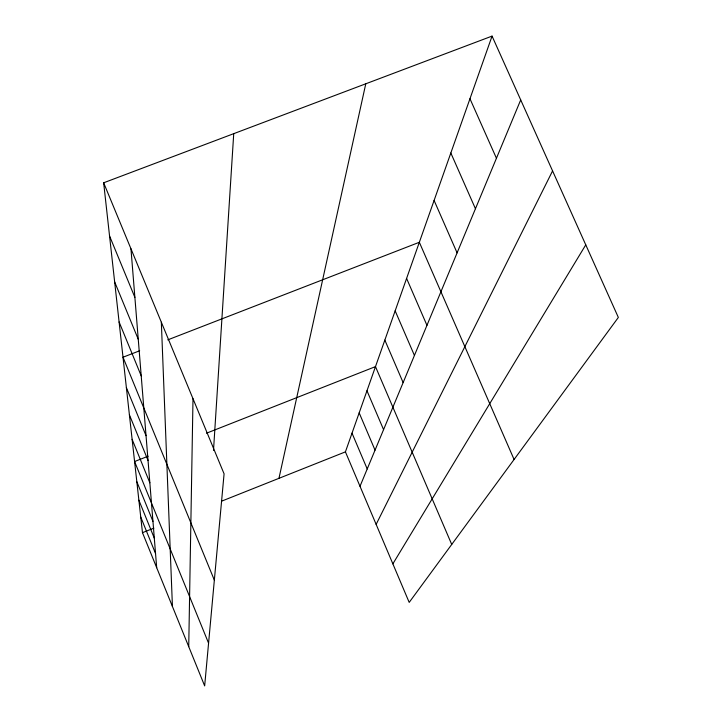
<?xml version="1.0" encoding="UTF-8"?>
<svg xmlns="http://www.w3.org/2000/svg" width="722" height="722" viewBox="0 0 722 722"><rect width="100%" height="100%" fill="white"/><g stroke="black" fill="none" stroke-linecap="round" stroke-linejoin="round"><path stroke-width="1.08" d="M188.731 646.668L193 398.715M213.504 450.375L233.729 133.669M278.963 478.325L365.774 83.797M492.061 36.1L618.348 317.436L409.193 602.392L345.423 451.864L492.061 36.1L103.652 182.792L142.478 532.674L204.66 685.9L224.082 473.84L103.652 182.792M360.007 486.294L520.706 99.925M376.144 524.38L552.574 170.897M392.867 563.855L585.768 244.848M142.478 532.674L153.894 528.125M221.464 501.221L345.423 451.864M148.127 456.205L134.581 461.538L208.568 643.149M206.474 433.209L375.485 366.614L451.728 544.451M139.662 350.766L123.011 357.228L214.344 580.136M167.775 339.863L419.338 242.276L514.082 459.49M469.968 98.743L496.447 158.262M450.835 153.001L475.446 208.739M434.093 200.436L457.098 252.862M406.594 278.421L426.955 325.333M395.16 310.839L414.428 355.45M384.844 340.098L403.138 382.606M366.966 390.773L383.572 429.635M359.177 412.876L375.043 450.14M352.02 433.164L367.218 468.957M109.554 235.986L134.888 297.383M114.654 281.914L138.272 339.304M119.094 321.976L141.214 375.855M126.377 387.615L146.043 435.682M129.4 414.825L148.046 460.474M132.117 439.337L149.842 482.792M136.819 481.727L152.956 521.374M138.868 500.184L154.309 538.161M140.745 517.096L155.555 553.548M130.962 248.801L156.692 567.718M161.34 322.211L172.432 606.489"/></g></svg>
